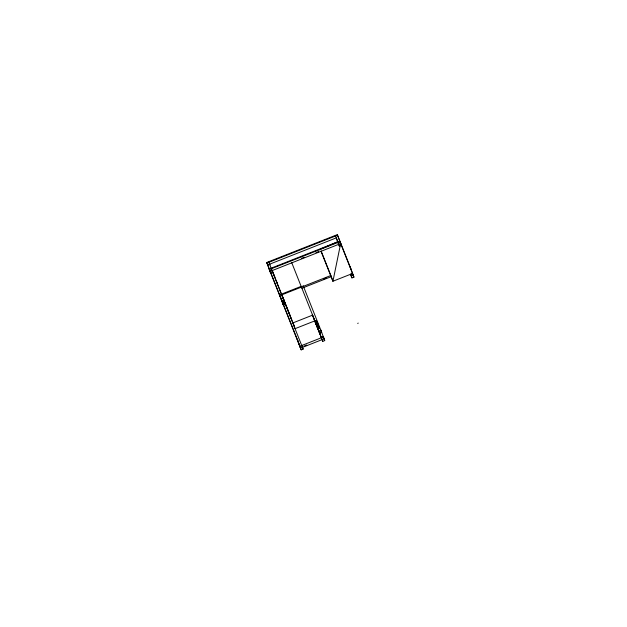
<?xml version="1.0" encoding="UTF-8"?>
<svg xmlns="http://www.w3.org/2000/svg" width="627" height="627" viewBox="0 0 627 627"><rect width="100%" height="100%" fill="white"/><g stroke="black" fill="none" stroke-linecap="round" stroke-linejoin="round"><path stroke-width="0.94" d="M340.657 243.566L332.937 281.241L352.546 273.49L350.587 274.265L351.974 277.902L353.934 277.126L349.96 266.428M316.862 325.186L316.713 325.585L318.187 325.005L316.611 325.288M318.986 249.789L337.671 241.74M301.54 258.348L304.244 257.282M315.953 252.65L318.657 251.584M268.701 261.71L272.674 272.408L270.715 273.184L266.741 262.486L337.326 234.631L350.916 268.889M266.953 263.074L337.538 235.219M267.698 264.939L336.315 237.868L337.851 242.077M269.32 269.547L339.912 241.693M269.971 271.311L271.93 270.543M338.588 244.24L340.555 243.464L341.3 245.329L339.332 246.113L335.359 235.407M272.024 270.645L338.682 244.342L337.937 242.477M279.587 294.87L301.156 286.359L301.43 287.095L291.704 262.58M281.821 294.831L330.837 275.496L321.11 250.98M323.485 279.039L326.189 277.973M301.9 288.232L330.923 276.781M281.758 300.788L283.717 300.019M281.97 301.383L283.929 300.607M282.714 303.249L284.674 302.48M282.079 295.38L281.578 294.134L284.564 302.339L282.605 303.107L283.349 304.981L285.309 304.205L282.565 296.704M312.575 315.154L292.966 322.889L272.047 270.182M312.301 314.417L314.691 320.93L295.082 328.666L292.699 322.153M316.431 320.562L314.958 321.142L316.431 320.562L318.375 325.476L316.901 326.056L317.771 325.374M316.956 322.004L315.593 322.881L316.956 322.004L319.464 328.454L317.881 328.736M316.345 324.888L317.709 324.01M320.742 329.888L324.715 340.586L322.756 341.362L318.994 331.252L320.953 330.476M319.519 332.529L321.479 331.754M321.165 337.169L323.124 336.401L323.869 338.267M358.158 323.07L357.782 323.556M299.808 346.269L323.336 336.989L324.715 340.586M304.079 346.073L306.752 345.022M322.756 341.362L322.121 339.63L302.512 347.366L303.147 349.098L301.187 349.874L300.443 348.001L302.402 347.225L301.767 345.501M322.012 339.489L323.971 338.713M353.291 275.363L339.693 241.105L269.116 268.991L300.552 348.142M353.934 277.126L353.189 275.261L351.23 276.037L351.974 277.902M350.587 274.265L351.332 276.139M321.04 251.309L332.937 281.241L330.837 275.496M303.115 285.583L321.698 332.341L319.739 333.117L319.229 331.832M315.937 320.758L317.881 325.664M316.47 322.2L318.971 328.65L319.464 328.454M301.407 286.986L318.994 331.252M312.849 315.906L320.083 334.23M314.691 320.93L321.377 337.757M272.322 270.833L274.845 277.181M276.648 281.719L277.369 283.529M282.785 297.167L290.27 315.992M290.983 317.779L291.688 319.574M293.475 324.057L294.188 325.852M269.657 264.171L269.939 264.868M271.287 268.771L303.147 349.098M266.741 262.486L298.17 341.629M337.326 234.631L341.3 245.329M338.682 244.342L339.332 246.113M297.95 341.041L301.187 349.874M272.102 270.793L272.306 271.35M297.214 339.168L300.443 348.001M279.376 294.282L283.349 304.981M270.065 271.42L270.715 273.184M316.619 321.032L315.256 321.902L316.619 321.032M317.144 322.474L315.781 323.344L317.144 322.474M317.521 323.54L316.157 324.418L317.521 323.54M318.61 326.15L317.246 327.028L318.61 326.15M318.79 326.62L317.427 327.498L318.79 326.62M319.167 327.694L317.803 328.564L319.167 327.694"/></g></svg>
